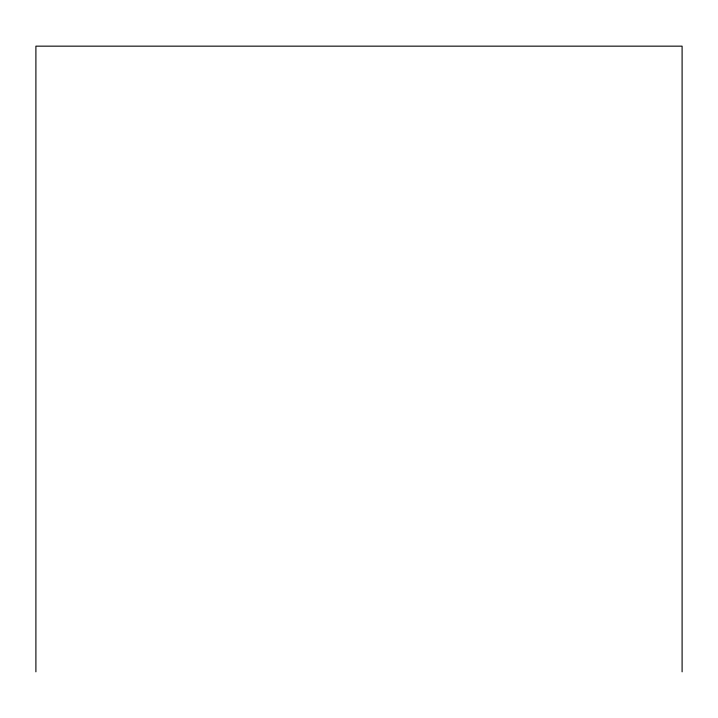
<?xml version="1.0" encoding="UTF-8"?>
<svg xmlns="http://www.w3.org/2000/svg" width="718" height="718" viewBox="0 0 718 718"><rect width="100%" height="100%" fill="white"/><g stroke="black" fill="none" stroke-linecap="round" stroke-linejoin="round"><path stroke-width="1.08" d="M682.1 671.842L682.1 46.158L35.9 46.158L35.9 671.842"/></g></svg>
